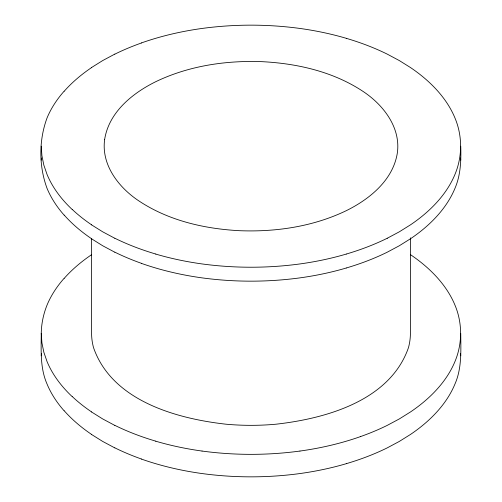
<?xml version="1.0" encoding="UTF-8"?>
<svg xmlns="http://www.w3.org/2000/svg" width="502" height="502" viewBox="0 0 502 502"><rect width="100%" height="100%" fill="white"/><g stroke="black" fill="none" stroke-linecap="round" stroke-linejoin="round"><path stroke-width="0.75" d="M91.602 238.5L91.596 333.309A159.906 92.324 0 0 0 93.554 347.71C112.002 400.665 175.995 418.593 226.057 424.209A159.906 92.324 0 0 0 275.943 424.209C326.005 418.593 389.998 400.665 408.446 347.71A159.906 92.324 0 0 0 410.404 333.309L410.404 237.841M64.112 215.107A209.19 120.775 0 0 1 47.062 188.388C38.786 166.062 38.786 140.259 47.056 117.926A209.19 120.775 0 0 1 64.112 91.213M41.258 160.125L41.409 157.935M64.112 410.787A209.19 120.775 0 0 1 47.062 384.074C39.997 368.091 41.177 350.333 41.258 333.309C41.409 323.608 43.442 314.045 47.056 305.047A209.19 120.775 0 0 1 64.112 278.328M41.258 355.805L41.409 353.615M346.286 38.328A209.698 121.07 0 0 1 387.268 54.141L399.31 60.566L410.492 67.55A209.698 121.07 0 0 1 437.882 91.213A209.19 120.775 0 0 1 454.937 117.926C462.499 135.829 462.493 156.555 454.944 174.458A209.19 120.775 0 0 1 437.888 201.17A209.698 121.07 0 0 1 410.492 224.833L399.31 231.817L387.205 238.274M460.742 146.195C461.169 160.452 460.71 175.098 454.944 188.394A209.19 120.775 0 0 1 429.837 223.403A209.698 121.07 0 0 1 410.492 238.764L399.31 245.754L387.205 252.211A209.698 121.07 0 0 1 346.286 267.986M410.492 254.671A209.698 121.07 0 0 1 429.831 270.032A209.19 120.775 0 0 1 454.937 305.047C462.499 322.949 462.493 343.669 454.944 361.578A209.19 120.775 0 0 1 437.888 388.291A209.698 121.07 0 0 1 410.492 411.947L399.31 418.938L387.205 425.395A209.698 121.07 0 0 1 360.662 436.527M460.742 333.309C460.823 350.333 462.003 368.085 454.944 384.074A209.19 120.775 0 0 1 429.837 419.088A209.698 121.07 0 0 1 410.492 434.45L399.31 441.434L387.205 447.891A209.698 121.07 0 0 1 346.286 463.672M91.508 67.55L102.69 60.566L114.795 54.109M299.958 451.053C267.51 455.446 234.49 455.446 202.042 451.053M114.795 238.274L102.69 231.817L91.508 224.833M114.795 252.211L102.69 245.754L91.508 238.764M114.795 425.395L102.69 418.938L91.508 411.947M114.795 447.891L102.69 441.434L91.508 434.45M460.591 157.935L460.742 160.125M460.591 353.615L460.742 355.805M41.258 146.195L41.911 155.695L43.843 165.133L47.056 174.458A209.19 120.775 0 0 0 72.162 209.472M41.258 333.309L41.911 342.816L43.843 352.253L47.056 361.578A209.19 120.775 0 0 0 72.162 396.593M141.457 459.023A209.698 121.07 0 0 1 114.851 447.853M91.621 434.45A209.698 121.07 0 0 1 64.231 410.787M346.229 463.704A209.19 120.775 0 0 1 299.958 473.549C267.51 477.942 234.49 477.942 202.042 473.549A209.19 120.775 0 0 1 141.395 459.06M155.827 441.17A209.698 121.07 0 0 1 114.851 425.357M91.621 411.947A209.698 121.07 0 0 1 72.282 396.586M64.231 278.328A209.698 121.07 0 0 1 91.621 254.671M202.042 451.053A209.19 120.775 0 0 1 155.771 441.208M360.605 436.558A209.19 120.775 0 0 1 299.958 451.053M387.268 238.243A209.698 121.07 0 0 1 346.286 254.056M155.827 254.056A209.698 121.07 0 0 1 114.851 238.243M91.621 224.833A209.698 121.07 0 0 1 72.282 209.472M64.231 91.213A209.698 121.07 0 0 1 91.621 67.55M114.851 54.141A209.698 121.07 0 0 1 141.457 42.977M155.771 254.087A209.19 120.775 0 0 0 202.042 263.933C234.49 268.325 267.51 268.325 299.958 263.939A209.19 120.775 0 0 0 346.229 254.087M346.229 38.296A209.19 120.775 0 0 0 299.958 28.451C267.51 24.058 234.49 24.058 202.042 28.451A209.19 120.775 0 0 0 141.395 42.94M141.457 263.337A209.698 121.07 0 0 1 114.851 252.173M91.621 238.764A209.698 121.07 0 0 1 64.231 215.107M346.229 268.024A209.19 120.775 0 0 1 299.958 277.87C267.51 282.262 234.49 282.256 202.042 277.87A209.19 120.775 0 0 1 141.395 263.374M104.636 139.537C101.103 165.158 119.043 187.943 139.368 201.239C168.91 220.704 204.521 228.849 239.479 230.694C275.943 232.131 313.279 226.597 346.349 210.645C369.692 199.106 393.148 180.055 397.364 152.846C400.897 127.226 382.957 104.441 362.632 91.144C333.09 71.679 297.479 63.534 262.521 61.69C226.057 60.259 188.721 65.787 155.651 81.744C132.308 93.278 108.852 112.329 104.636 139.537"/></g></svg>
